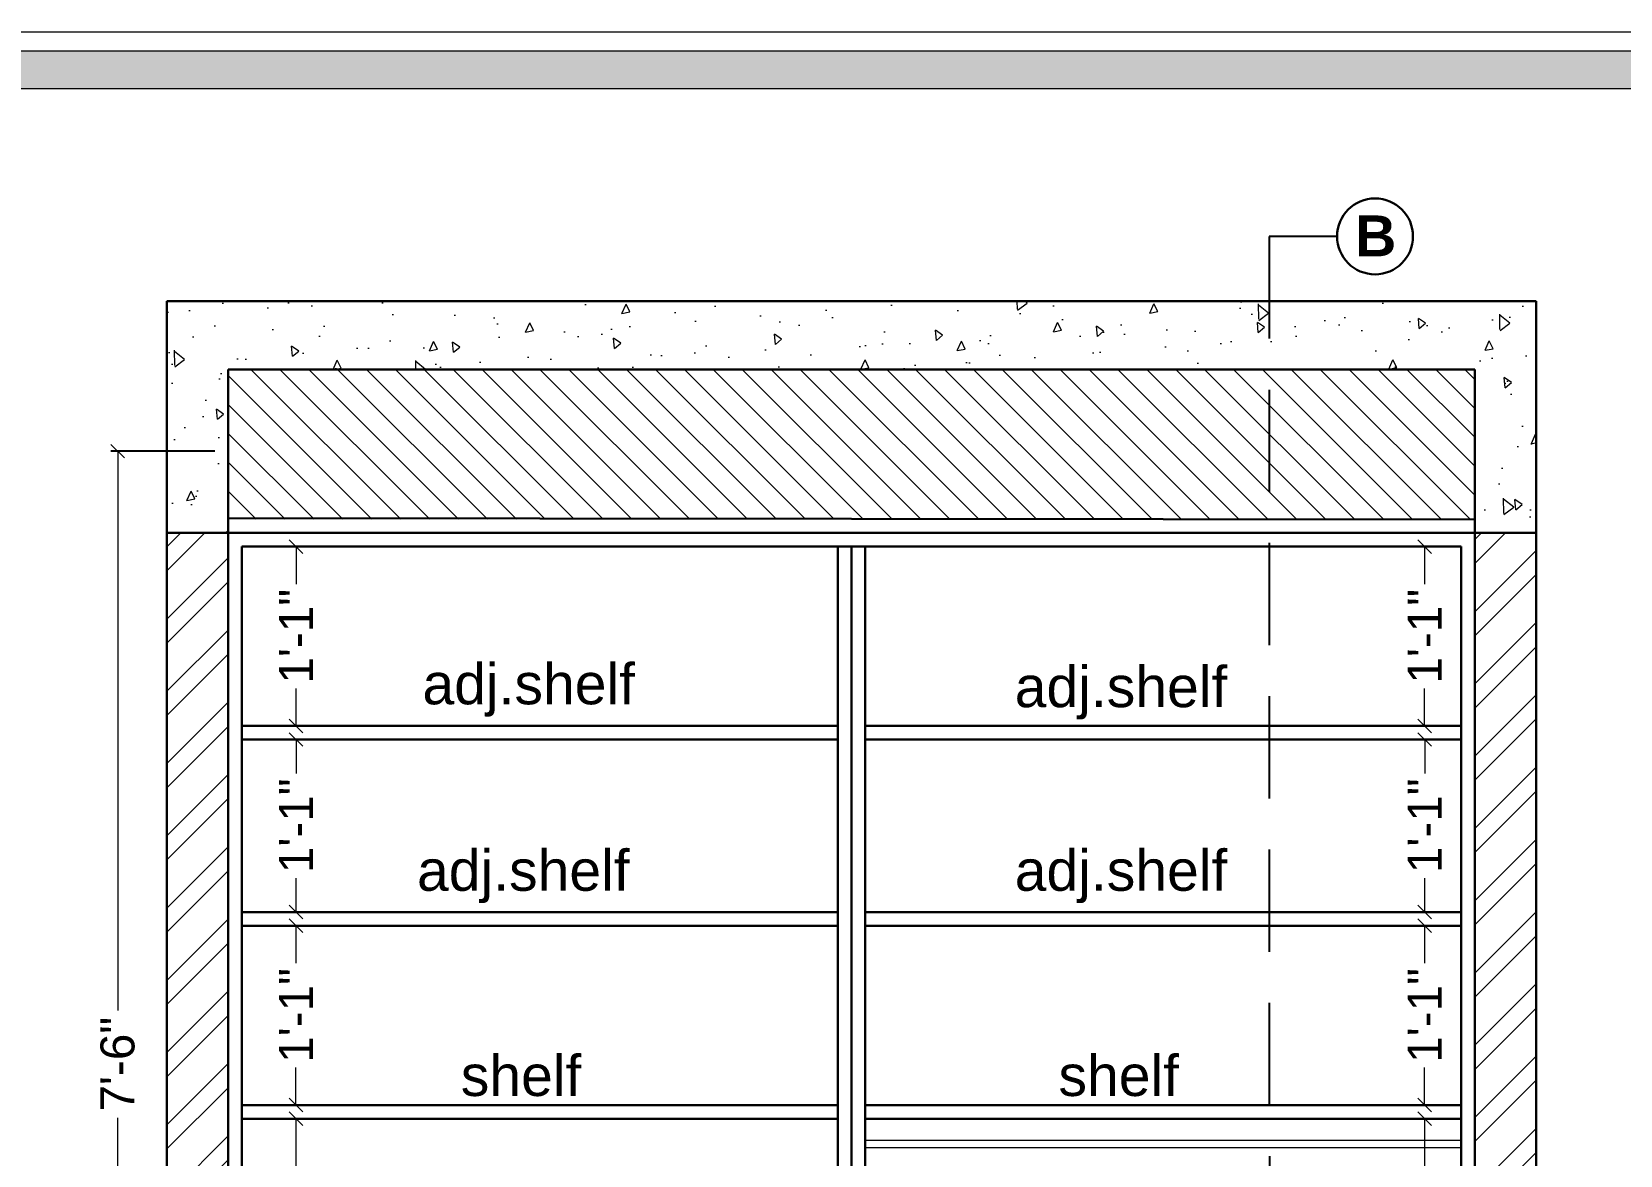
# Model space of a CAD drawing. Header units: millimetres. Extents: x 56222 to 3066687, y -650199 to -121287.
# Drawn here: x 136668.2 to 136784.8, y -182803.5 to -182721.1 of the extents above; entities that cross this region are included whole.
import ezdxf

# ---------------------------------------------------------------- set-up
doc = ezdxf.new("R2010")
doc.units = ezdxf.units.MM
doc.header["$MEASUREMENT"] = 0
doc.header["$PDMODE"] = 35
doc.linetypes.add('00 . GROUND FLOOR$0$DASHED', pattern=[0.75, 0.5, -0.25])
doc.linetypes.add('DASHEDX2', pattern=[1.5, 1, -0.5])
doc.layers.get('Defpoints').update_dxf_attribs({"color": 220})
doc.layers.add('AR HATCH-7', color=7, linetype='Continuous')
for name, color, linetype, lineweight in [('DIM.', 250, 'Continuous', 13), ('dim05', 1, 'Continuous', 13), ('Dimension', 10, 'DASHEDX2', 20), ('FURNITURE', 32, 'Continuous', 9), ('FURNITURE-1', 252, 'Continuous', 13), ('GROUND FLOOR', 7, 'Continuous', 9), ('GROUND FLOOR  ( HATCH )', 251, 'Continuous', 9), ('Labelling', 1, 'Continuous', 25), ('SECTION ( SLAB PLine )', 104, 'Continuous', 30), ('wall', 7, 'Continuous', 30), ('XX~SLAB ( BEAM )~ ( DIM )', 7, 'Continuous', 9)]:
    doc.layers.add(name, color=color, linetype=linetype, lineweight=lineweight)
doc.styles.add('Arial', font='arial.ttf')
doc.styles.get("Standard").update_dxf_attribs({"font": 'arial.ttf', "height": 6})
doc.dimstyles.new('ISO-25', dxfattribs={"dimtxt": 2.5, "dimasz": 1, "dimexe": 0.5, "dimexo": 1, "dimtad": 0, "dimdec": 1, "dimlunit": 4, "dimtxsty": 'Standard', "dimblk": 'OBLIQUE', "dimcen": 2.5, "dimclrd": 1, "dimclre": 1, "dimclrt": 5, "dimadec": 0, "dimazin": 0, "dimtfac": 1, "dimtdec": 1, "dimtmove": 0, "dimatfit": 3, "dimfxl": 1, "dimlwd": -1, "dimarcsym": 0})

# ---------------------------------------------------------------- blocks, each defined once
blk = doc.blocks.new('_Oblique')
at = {"layer": 'wall', "color": 0, "lineweight": -2}
blk.add_line((-0.5, -0.5), (0.5, 0.5), dxfattribs=at)
blk = doc.blocks.new('*D706')
at = {"layer": 'Defpoints', "color": 0, "lineweight": 30, "transparency": 16777216}
for p in [(136674.49, -182751.86), (136682.61, -182751.86), (136682.61, -182841.85)]:
    blk.add_point(p, dxfattribs=at)
at = {"layer": 'dim05', "color": 1, "linetype": 'Continuous', "lineweight": -2, "transparency": 16777216}
for p, q in [((136681.61, -182751.86), (136673.99, -182751.86)), ((136681.61, -182841.85), (136673.99, -182841.85))]:
    blk.add_line(p, q, dxfattribs=at)
at = {"layer": 'dim05', "color": 1, "linetype": 'Continuous', "transparency": 16777216}
for p, q in [((136674.49, -182751.86), (136674.49, -182792.92)), ((136674.49, -182841.85), (136674.49, -182800.79))]:
    blk.add_line(p, q, dxfattribs=at)
at = {"layer": 'dim05', "color": 1, "transparency": 16777216}
for p, rotation in [((136674.49, -182751.86), 90), ((136674.49, -182841.85), 270)]:
    blk.add_blockref('_Oblique', p, dxfattribs=dict(at, rotation=rotation))
at = {"layer": 'dim05', "color": 5, "lineweight": 25, "transparency": 16777216, "insert": (136674.49, -182796.85), "char_height": 2.5, "attachment_point": 5, "rotation": 90, "style": 'Arial'}
blk.add_mtext('7\'-6"', dxfattribs=at)
blk = doc.blocks.new('*D707')
at = {"layer": 'Defpoints', "color": 0, "lineweight": 30, "transparency": 16777216}
for p in [(136689.07, -182773.02), (136685.78, -182785.69), (136687.58, -182785.69)]:
    blk.add_point(p, dxfattribs=at)
at = {"layer": 'dim05', "color": 1, "linetype": 'Continuous', "lineweight": -2, "transparency": 16777216}
for p, q in [((136688.07, -182773.02), (136687.08, -182773.02)), ((136686.78, -182785.69), (136688.08, -182785.69))]:
    blk.add_line(p, q, dxfattribs=at)
at = {"layer": 'dim05', "color": 1, "linetype": 'Continuous', "transparency": 16777216}
for p, q in [((136687.58, -182773.02), (136687.58, -182775.52)), ((136687.58, -182785.69), (136687.58, -182783.19))]:
    blk.add_line(p, q, dxfattribs=at)
at = {"layer": 'dim05', "color": 1, "transparency": 16777216}
for p, rotation in [((136687.58, -182773.02), 90), ((136687.58, -182785.69), 270)]:
    blk.add_blockref('_Oblique', p, dxfattribs=dict(at, rotation=rotation))
at = {"layer": 'dim05', "color": 5, "lineweight": 25, "transparency": 16777216, "insert": (136687.58, -182779.35), "char_height": 2.5, "attachment_point": 5, "rotation": 90, "style": 'Arial'}
blk.add_mtext('1\'-1"', dxfattribs=at)
blk = doc.blocks.new('*D708')
at = {"layer": 'Defpoints', "color": 0, "lineweight": 30, "transparency": 16777216}
for p in [(136689.06, -182786.69), (136687.57, -182799.85), (136691.57, -182799.85)]:
    blk.add_point(p, dxfattribs=at)
at = {"layer": 'dim05', "color": 1, "linetype": 'Continuous', "lineweight": -2, "transparency": 16777216}
for p, q in [((136688.06, -182786.69), (136687.07, -182786.69)), ((136690.57, -182799.85), (136687.07, -182799.85))]:
    blk.add_line(p, q, dxfattribs=at)
at = {"layer": 'dim05', "color": 1, "linetype": 'Continuous', "transparency": 16777216}
for p, q in [((136687.57, -182786.69), (136687.57, -182789.44)), ((136687.57, -182799.85), (136687.57, -182797.1))]:
    blk.add_line(p, q, dxfattribs=at)
at = {"layer": 'dim05', "color": 1, "transparency": 16777216}
for p, rotation in [((136687.57, -182786.69), 90), ((136687.57, -182799.85), 270)]:
    blk.add_blockref('_Oblique', p, dxfattribs=dict(at, rotation=rotation))
at = {"layer": 'dim05', "color": 5, "lineweight": 25, "transparency": 16777216, "insert": (136687.57, -182793.27), "char_height": 2.5, "attachment_point": 5, "rotation": 90, "style": 'Arial'}
blk.add_mtext('1\'-1"', dxfattribs=at)
blk = doc.blocks.new('*D709')
at = {"layer": 'Defpoints', "color": 0, "lineweight": 30, "transparency": 16777216}
for p in [(136691.95, -182800.85), (136687.57, -182812.35), (136692.88, -182812.35)]:
    blk.add_point(p, dxfattribs=at)
at = {"layer": 'dim05', "color": 1, "linetype": 'Continuous', "lineweight": -2, "transparency": 16777216}
for p, q in [((136690.95, -182800.85), (136687.07, -182800.85)), ((136691.88, -182812.35), (136687.07, -182812.35))]:
    blk.add_line(p, q, dxfattribs=at)
at = {"layer": 'dim05', "color": 1, "linetype": 'Continuous', "transparency": 16777216}
for p, q in [((136687.57, -182800.85), (136687.57, -182804.95)), ((136687.57, -182812.35), (136687.57, -182808.26))]:
    blk.add_line(p, q, dxfattribs=at)
at = {"layer": 'dim05', "color": 1, "transparency": 16777216}
for p, rotation in [((136687.57, -182800.85), 90), ((136687.57, -182812.35), 270)]:
    blk.add_blockref('_Oblique', p, dxfattribs=dict(at, rotation=rotation))
at = {"layer": 'dim05', "color": 5, "lineweight": 25, "transparency": 16777216, "insert": (136687.57, -182806.6), "char_height": 2.5, "attachment_point": 5, "rotation": 90, "style": 'Arial'}
blk.add_mtext("1'", dxfattribs=at)
blk = doc.blocks.new('*D715')
at = {"layer": 'Defpoints', "color": 0, "lineweight": 30, "transparency": 16777216}
for p in [(136770.42, -182800.85), (136770.8, -182800.85), (136770.5, -182834.85)]:
    blk.add_point(p, dxfattribs=at)
at = {"layer": 'dim05', "color": 1, "linetype": 'Continuous', "lineweight": -2, "transparency": 16777216}
for p, q in [((136769.8, -182800.85), (136769.92, -182800.85)), ((136769.5, -182834.85), (136769.92, -182834.85))]:
    blk.add_line(p, q, dxfattribs=at)
at = {"layer": 'dim05', "color": 1, "linetype": 'Continuous', "transparency": 16777216}
for p, q in [((136770.42, -182800.85), (136770.42, -182812.91)), ((136770.42, -182834.85), (136770.42, -182822.8))]:
    blk.add_line(p, q, dxfattribs=at)
at = {"layer": 'dim05', "color": 1, "transparency": 16777216}
for p, rotation in [((136770.42, -182800.85), 90), ((136770.42, -182834.85), 270)]:
    blk.add_blockref('_Oblique', p, dxfattribs=dict(at, rotation=rotation))
at = {"layer": 'dim05', "color": 5, "lineweight": 25, "transparency": 16777216, "insert": (136770.42, -182817.85), "char_height": 2.5, "attachment_point": 5, "rotation": 90, "style": 'Arial'}
blk.add_mtext('2\'-10"', dxfattribs=at)
blk = doc.blocks.new('*D716')
at = {"layer": 'Defpoints', "color": 0, "lineweight": 30, "transparency": 16777216}
for p in [(136770.42, -182786.69), (136773.11, -182786.69), (136773.11, -182799.85)]:
    blk.add_point(p, dxfattribs=at)
at = {"layer": 'dim05', "color": 1, "linetype": 'Continuous', "lineweight": -2, "transparency": 16777216}
for p, q in [((136772.11, -182786.69), (136769.92, -182786.69)), ((136772.11, -182799.85), (136769.92, -182799.85))]:
    blk.add_line(p, q, dxfattribs=at)
at = {"layer": 'dim05', "color": 1, "linetype": 'Continuous', "transparency": 16777216}
for p, q in [((136770.42, -182786.69), (136770.42, -182789.44)), ((136770.42, -182799.85), (136770.42, -182797.1))]:
    blk.add_line(p, q, dxfattribs=at)
at = {"layer": 'dim05', "color": 1, "transparency": 16777216}
for p, rotation in [((136770.42, -182786.69), 90), ((136770.42, -182799.85), 270)]:
    blk.add_blockref('_Oblique', p, dxfattribs=dict(at, rotation=rotation))
at = {"layer": 'dim05', "color": 5, "lineweight": 25, "transparency": 16777216, "insert": (136770.42, -182793.27), "char_height": 2.5, "attachment_point": 5, "rotation": 90, "style": 'Arial'}
blk.add_mtext('1\'-1"', dxfattribs=at)
blk = doc.blocks.new('*D717')
at = {"layer": 'Defpoints', "color": 0, "lineweight": 30, "transparency": 16777216}
for p in [(136770.42, -182758.86), (136773.11, -182758.86), (136773.11, -182772.02)]:
    blk.add_point(p, dxfattribs=at)
at = {"layer": 'dim05', "color": 1, "linetype": 'Continuous', "lineweight": -2, "transparency": 16777216}
for p, q in [((136772.11, -182758.86), (136769.92, -182758.86)), ((136772.11, -182772.02), (136769.92, -182772.02))]:
    blk.add_line(p, q, dxfattribs=at)
at = {"layer": 'dim05', "color": 1, "linetype": 'Continuous', "transparency": 16777216}
for p, q in [((136770.42, -182758.86), (136770.42, -182761.61)), ((136770.42, -182772.02), (136770.42, -182769.27))]:
    blk.add_line(p, q, dxfattribs=at)
at = {"layer": 'dim05', "color": 1, "transparency": 16777216}
for p, rotation in [((136770.42, -182758.86), 90), ((136770.42, -182772.02), 270)]:
    blk.add_blockref('_Oblique', p, dxfattribs=dict(at, rotation=rotation))
at = {"layer": 'dim05', "color": 5, "lineweight": 25, "transparency": 16777216, "insert": (136770.42, -182765.44), "char_height": 2.5, "attachment_point": 5, "rotation": 90, "style": 'Arial'}
blk.add_mtext('1\'-1"', dxfattribs=at)
blk = doc.blocks.new('*D697')
at = {"layer": 'Defpoints', "color": 0, "lineweight": 30, "transparency": 16777216}
for p in [(136687.58, -182758.86), (136688.05, -182758.86), (136688.05, -182772.02)]:
    blk.add_point(p, dxfattribs=at)
at = {"layer": 'dim05', "color": 1, "linetype": 'Continuous', "lineweight": -2, "transparency": 16777216}
for p, q in [((136687.05, -182758.86), (136687.08, -182758.86)), ((136687.05, -182772.02), (136687.08, -182772.02))]:
    blk.add_line(p, q, dxfattribs=at)
at = {"layer": 'dim05', "color": 1, "linetype": 'Continuous', "transparency": 16777216}
for p, q in [((136687.58, -182758.86), (136687.58, -182761.61)), ((136687.58, -182772.02), (136687.58, -182769.27))]:
    blk.add_line(p, q, dxfattribs=at)
at = {"layer": 'dim05', "color": 1, "transparency": 16777216}
for p, rotation in [((136687.58, -182758.86), 90), ((136687.58, -182772.02), 270)]:
    blk.add_blockref('_Oblique', p, dxfattribs=dict(at, rotation=rotation))
at = {"layer": 'dim05', "color": 5, "lineweight": 25, "transparency": 16777216, "insert": (136687.58, -182765.44), "char_height": 2.5, "attachment_point": 5, "rotation": 90, "style": 'Arial'}
blk.add_mtext('1\'-1"', dxfattribs=at)
blk = doc.blocks.new('*D698')
at = {"layer": 'Defpoints', "color": 0, "lineweight": 30, "transparency": 16777216}
for p in [(136768.11, -182773.02), (136770.43, -182773.02), (136768.2, -182785.69)]:
    blk.add_point(p, dxfattribs=at)
at = {"layer": 'dim05', "color": 1, "linetype": 'Continuous', "lineweight": -2, "transparency": 16777216}
for p, q in [((136769.11, -182773.02), (136770.93, -182773.02)), ((136769.2, -182785.69), (136770.93, -182785.69))]:
    blk.add_line(p, q, dxfattribs=at)
at = {"layer": 'dim05', "color": 1, "linetype": 'Continuous', "transparency": 16777216}
for p, q in [((136770.43, -182773.02), (136770.43, -182775.52)), ((136770.43, -182785.69), (136770.43, -182783.19))]:
    blk.add_line(p, q, dxfattribs=at)
at = {"layer": 'dim05', "color": 1, "transparency": 16777216}
for p, rotation in [((136770.43, -182773.02), 90), ((136770.43, -182785.69), 270)]:
    blk.add_blockref('_Oblique', p, dxfattribs=dict(at, rotation=rotation))
at = {"layer": 'dim05', "color": 5, "lineweight": 25, "transparency": 16777216, "insert": (136770.43, -182779.35), "char_height": 2.5, "attachment_point": 5, "rotation": 90, "style": 'Arial'}
blk.add_mtext('1\'-1"', dxfattribs=at)

msp = doc.modelspace()

# ---------------------------------------------------------------- hatches: boundary and pattern name
at = {"layer": 'AR HATCH-7', "lineweight": 0, "true_color": 0x939598}
h = msp.add_hatch(dxfattribs=at)
h.set_pattern_fill('AR-CONC', color=252, angle=45)
h.set_pattern_definition([(95, (2294.0926, -376.7315), (5.51551999, 4.62807079), [0.75, -8.25]), (40, (2294.0926, -376.7315), (-6.29992167, 4.3376815), [0.6, -6.6]), (145.4514445, (2294.552, -376.346), (-0.78440164, 8.96575221), [0.63740192, -7.01142112]), (91.1842, (2292.678, -375.317), (8.71693388, 6.37613776), [1.125, -12.375]), (141.6356355, (2293.405, -374.786), (-0.2790007, 13.4971167), [0.9561034, -10.5171376]), (36.184164, (2292.678, -375.317), (-0.2790007, 13.4971167), [0.9, -9.9]), (66, (2293.739, -374.964), (7.06771572, 1.37382476), [0.75, -8.25]), (11, (2293.739, -374.964), (-3.40708593, 6.84808435), [0.6, -6.6]), (116.4514447, (2294.328, -374.849), (3.66062975, 8.22190906), [0.6374019, -7.01142112]), (82.5, (2294.0926, -376.7315), (-2.267931853, 2.439898176), [0, -6.52, 0, -6.7, 0, -6.625]), (52.5, (2294.0926, -376.7315), (-0.92872942, 4.6490945), [0, -3.82, 0, -6.37, 0, -2.525]), (12.5, (2292.5157, -378.3084), (3.934181673, 3.615207618), [0, -2.5, 0, -7.8, 0, -10.35]), (2.5, (2291.8086, -379.0155), (3.41589983, 4.83159807), [0, -3.25, 0, -5.18, 0, -7.35])])
h.paths.add_polyline_path([(136778.606, -182740.855), (136678.106, -182740.855), (136678.106, -182757.855), (136682.606, -182757.855), (136682.606, -182745.855), (136774.106, -182745.855), (136774.106, -182757.855), (136778.606, -182757.855)])
at = {"layer": 'AR HATCH-7', "lineweight": 9, "true_color": 0x939598}
h = msp.add_hatch(dxfattribs=at)
h.set_pattern_fill('ANSI32', color=252, scale=10)
h.set_pattern_definition([(45, (2294.0926, -376.7315), (-2.65165043, 2.65165043), []), (45, (2295.8603, -376.7315), (-2.65165043, 2.65165043), [])])
h.paths.add_polyline_path([(136682.606, -182757.855), (136678.106, -182757.855), (136678.106, -182868.855), (136682.606, -182868.855)])
h.paths.add_polyline_path([(136778.606, -182757.855), (136774.106, -182757.855), (136774.106, -182868.855), (136778.606, -182868.855)])
at = {"layer": 'Dimension', "linetype": 'Continuous', "true_color": 0xd39e00}
h = msp.add_hatch(color=42, dxfattribs=at)
h.paths.add_polyline_path([(136519.487, -182722.471), (136519.487, -183001.349), (136915.69, -183001.349), (136915.69, -182722.471)])
h.paths.add_polyline_path([(136522.268, -182725.252), (136912.91, -182725.252), (136912.91, -182998.568), (136522.268, -182998.568)], flags=16)
at = {"layer": 'GROUND FLOOR  ( HATCH )', "lineweight": 15}
h = msp.add_hatch(dxfattribs=at)
h.set_pattern_fill('ANSI31', color=6, scale=12, angle=90, style=0)
h.set_pattern_definition([(135, (-397.7476, -6.6629), (-1.060660172, -1.060660172), [])])
h.paths.add_polyline_path([(136774.106, -182745.855), (136682.606, -182745.855), (136682.606, -182756.855), (136774.106, -182756.855)])

# ---------------------------------------------------------------- linework, layer by layer
at = {"layer": 'Dimension', "color": 42, "linetype": 'Continuous', "true_color": 0xd39e00}
for points in [[(136518.097, -182721.081), (136917.081, -182721.081), (136917.081, -183002.739), (136518.097, -183002.739)], [(136519.487, -182722.471), (136915.69, -182722.471), (136915.69, -183001.349), (136519.487, -183001.349)], [(136522.268, -182725.252), (136912.91, -182725.252), (136912.91, -182998.568), (136522.268, -182998.568)]]:
    msp.add_lwpolyline(points, close=True, dxfattribs=at)
at = {"layer": 'FURNITURE', "lineweight": 30}
for p, q in [((136682.606, -182757.855), (136682.606, -182868.855)), ((136727.356, -182757.855), (136683.606, -182757.855)), ((136773.106, -182757.855), (136727.356, -182757.855)), ((136774.106, -182757.855), (136774.106, -182868.855)), ((136683.606, -182758.855), (136683.606, -182840.855)), ((136729.356, -182758.855), (136683.606, -182758.855)), ((136727.356, -182840.855), (136727.356, -182758.855)), ((136728.356, -182841.855), (136728.356, -182758.855)), ((136773.106, -182758.855), (136729.356, -182758.855)), ((136729.356, -182840.855), (136729.356, -182758.855)), ((136773.106, -182758.855), (136773.106, -182840.855)), ((136727.356, -182772.022), (136683.606, -182772.022)), ((136773.106, -182772.022), (136729.356, -182772.022)), ((136727.356, -182773.022), (136683.606, -182773.022)), ((136773.106, -182773.022), (136729.356, -182773.022)), ((136727.356, -182785.688), (136683.606, -182785.688)), ((136727.356, -182786.688), (136683.606, -182786.688)), ((136773.106, -182785.688), (136729.356, -182785.688)), ((136773.106, -182786.688), (136729.356, -182786.688)), ((136727.356, -182799.855), (136683.606, -182799.855)), ((136773.106, -182799.855), (136729.356, -182799.855)), ((136727.356, -182800.855), (136683.606, -182800.855)), ((136773.106, -182800.855), (136729.356, -182800.855))]:
    msp.add_line(p, q, dxfattribs=at)
at = {"layer": 'FURNITURE', "lineweight": 13}
msp.add_lwpolyline([(136729.356, -182802.431), (136773.106, -182802.431), (136773.106, -182802.976), (136729.356, -182802.976)], close=True, dxfattribs=at)
at = {"layer": 'FURNITURE-1', "color": 252, "linetype": '00 . GROUND FLOOR$0$DASHED', "lineweight": 25, "ltscale": 15, "true_color": 0x939598}
msp.add_lwpolyline([(136763.998, -182736.098), (136759.012, -182736.098), (136759.039, -182886.113), (136763.998, -182886.113)], dxfattribs=at)
at = {"layer": 'FURNITURE-1', "color": 1, "linetype": 'ByBlock', "lineweight": 30}
msp.add_circle((136766.783, -182736.098), 2.785, dxfattribs=at)
at = {"layer": 'GROUND FLOOR', "color": 6, "lineweight": 30}
for p, q in [((136774.106, -182756.885), (136682.606, -182756.785)), ((136774.106, -182757.855), (136682.606, -182757.855))]:
    msp.add_line(p, q, dxfattribs=at)
at = {"layer": 'SECTION ( SLAB PLine )', "color": 1}
for p, q in [((136678.106, -182740.855), (136678.106, -182757.855)), ((136678.106, -182740.855), (136778.606, -182740.855)), ((136778.606, -182740.855), (136778.606, -182757.855)), ((136682.606, -182745.855), (136682.606, -182757.855)), ((136682.606, -182745.855), (136774.106, -182745.855)), ((136774.106, -182745.855), (136774.106, -182757.855)), ((136682.606, -182757.855), (136678.106, -182757.855)), ((136778.606, -182757.855), (136774.106, -182757.855))]:
    msp.add_line(p, q, dxfattribs=at)
at = {"layer": 'XX~SLAB ( BEAM )~ ( DIM )', "lineweight": 30}
for p, q in [((136678.106, -182757.855), (136678.106, -182868.855)), ((136682.606, -182757.855), (136682.606, -182868.855)), ((136774.106, -182757.855), (136774.106, -182868.855)), ((136778.606, -182757.855), (136778.606, -182868.855))]:
    msp.add_line(p, q, dxfattribs=at)

# ---------------------------------------------------------------- texts
at = {"layer": 'DIM.', "color": 1, "insert": (136765.318, -182734.56, -2.248), "char_height": 3, "attachment_point": 1}
msp.add_mtext_dynamic_manual_height_columns('{\\fArial|b1|i0|c0|p34;B}', width=81.87572, gutter_width=1.128, heights=[0], dxfattribs=at)
at = {"layer": 'Labelling', "ltscale": 10, "char_height": 3, "width": 47.9166, "attachment_point": 7}
for s, insert in [('\\A1;{\\fArial Greek|b0|i0|c0|p34;adj.shelf}', (136696.858, -182771.343, -0.015)), ('\\A1;{\\fArial Greek|b0|i0|c0|p34;adj.shelf}', (136740.334, -182771.552, -0.015)), ('\\A1;{\\fArial Greek|b0|i0|c0|p34;adj.shelf}', (136696.461, -182785.029, -0.015)), ('\\A1;{\\fArial Greek|b0|i0|c0|p34;adj.shelf}', (136740.334, -182785.029, -0.015)), ('\\A1;{\\fArial Greek|b0|i0|c0|p34;shelf}', (136699.674, -182799.226, -0.015)), ('\\A1;{\\fArial Greek|b0|i0|c0|p34;shelf}', (136743.547, -182799.226, -0.015))]:
    msp.add_mtext(s, dxfattribs=dict(at, insert=insert))

# ---------------------------------------------------------------- dimensions: what is measured, and where the dimension line sits
at = {"layer": 'dim05', "color": 27, "lineweight": 25, "true_color": 0x7d5120}
for base, p1, p2, override, picture, middle in [((136674.486, -182751.855), (136682.606, -182841.855), (136682.606, -182751.855), {"dimtxsty": 'Arial'}, '*D706', (136674.486, -182796.855)), ((136687.58, -182758.855), (136688.045, -182772.022), (136688.045, -182758.855), {"dimdec": 0, "dimtxsty": 'Arial'}, '*D697', (136687.58, -182765.438)), ((136770.419, -182758.855), (136773.106, -182772.022), (136773.106, -182758.855), {"dimtxsty": 'Arial'}, '*D717', (136770.419, -182765.438)), ((136687.58, -182785.688), (136689.071, -182773.022), (136685.777, -182785.688), {"dimdec": 0, "dimtxsty": 'Arial'}, '*D707', (136687.58, -182779.355)), ((136770.429, -182773.022), (136768.201, -182785.688), (136768.111, -182773.022), {"dimdec": 0, "dimtxsty": 'Arial'}, '*D698', (136770.429, -182779.355)), ((136687.573, -182799.855), (136689.062, -182786.688), (136691.573, -182799.855), {"dimdec": 0, "dimtxsty": 'Arial'}, '*D708', (136687.573, -182793.271)), ((136770.419, -182786.688), (136773.106, -182799.855), (136773.106, -182786.688), {"dimtxsty": 'Arial'}, '*D716', (136770.419, -182793.271)), ((136687.572606701, -182812.354720041), (136691.951970775, -182800.85472004), (136692.876367235, -182812.35472004), {"dimdec": 0, "dimtxsty": 'Arial'}, '*D709', (136687.572606701, -182806.60472004)), ((136770.419, -182800.855), (136770.502, -182834.855), (136770.803, -182800.855), {"dimtxsty": 'Arial'}, '*D715', (136770.419, -182817.855))]:
    dim = msp.add_linear_dim(base=base, p1=p1, p2=p2, angle=90, dimstyle='ISO-25', override=override, dxfattribs=at)
    dim.commit()
    dim.dimension.update_dxf_attribs({"geometry": picture, "text_midpoint": middle})

doc.saveas('drawing.dxf')
